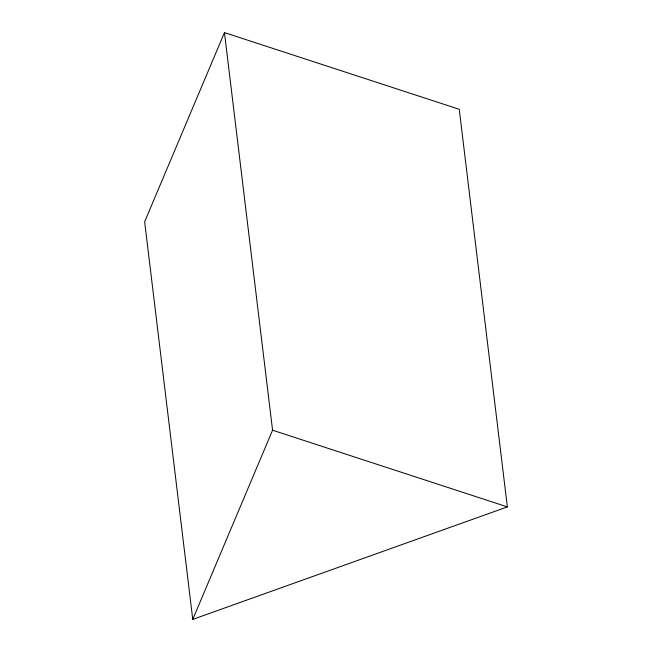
<?xml version="1.0" encoding="UTF-8"?>
<svg xmlns="http://www.w3.org/2000/svg" width="652" height="652" viewBox="0 0 652 652"><rect width="100%" height="100%" fill="white"/><g stroke="black" fill="none" stroke-linecap="round" stroke-linejoin="round"><path stroke-width="0.98" d="M224.451 32.6L144.638 221.794L192.756 619.4L507.362 506.897L459.244 109.291L224.451 32.6L272.569 430.206L192.756 619.4M272.569 430.206L507.362 506.897"/></g></svg>
